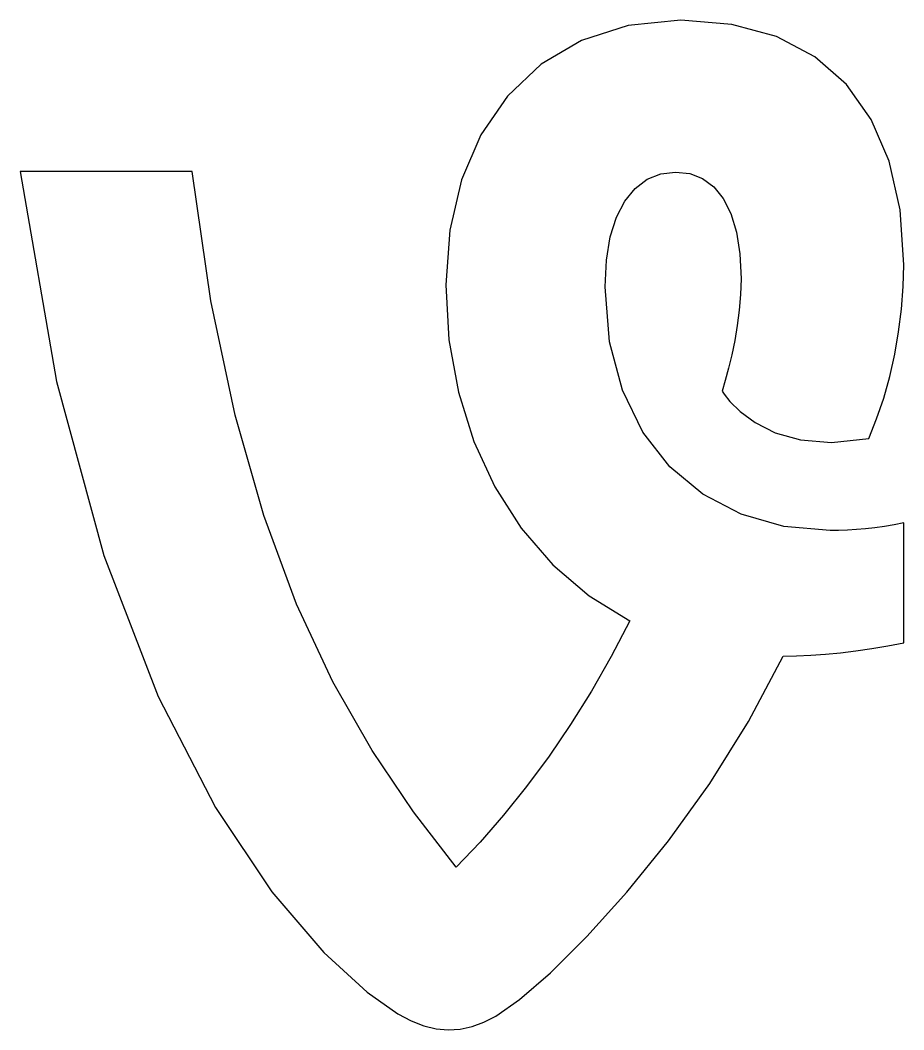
# Model space of a CAD drawing. Extents: x 0 to 66.5, y 0 to 76.
import ezdxf

# ---------------------------------------------------------------- set-up
doc = ezdxf.new("R2010")
doc.units = 0
doc.layers.add('ink_ext_XXXXXX', color=7, linetype='CONTINUOUS')

msp = doc.modelspace()

# ---------------------------------------------------------------- linework, layer by layer
at = {"layer": 'ink_ext_XXXXXX', "color": 7}
msp.add_lwpolyline([(60.924722, 37.557781), (57.447346, 37.868236), (54.239358, 38.785966), (51.360638, 40.290524), (48.871057, 42.361467), (46.830488, 44.978345), (45.298812, 48.120709), (44.335898, 51.76811), (44.001619, 55.900108), (44.102108, 57.906243), (44.393513, 59.652673), (44.860729, 61.136999), (45.488666, 62.356824), (46.262223, 63.30975), (47.166301, 63.993381), (48.185804, 64.40532), (49.305633, 64.543164), (50.371865, 64.418662), (51.330832, 64.044431), (52.171776, 63.41938), (52.883947, 62.542431), (53.456579, 61.412483), (53.878924, 60.028462), (54.140216, 58.389273), (54.229706, 56.493833), (54.194216, 55.328612), (54.095276, 54.155404), (53.944178, 52.993967), (53.752221, 51.864066), (53.530694, 50.785462), (53.290897, 49.777915), (53.044122, 48.861186), (52.801661, 48.055036), (52.944536, 47.837379), (53.389967, 47.276995), (54.163161, 46.512766), (55.289316, 45.683576), (56.793649, 44.928303), (58.701358, 44.385826), (61.03765, 44.195033), (63.827731, 44.494803), (64.428465, 45.970056), (64.95651, 47.531193), (65.409576, 49.157996), (65.785383, 50.830251), (66.081649, 52.52774), (66.296095, 54.230245), (66.426436, 55.917557), (66.470389, 57.569453), (66.194206, 61.698198), (65.373698, 65.349102), (64.020919, 68.499768), (62.147937, 71.127803), (59.766803, 73.210815), (56.889579, 74.726408), (53.528323, 75.652185), (49.6951, 75.965756), (45.727013, 75.57473), (42.217848, 74.447262), (39.189226, 72.651782), (36.662773, 70.256707), (34.660114, 67.330468), (33.20287, 63.941484), (32.312666, 60.158182), (32.011126, 56.048981), (32.253082, 51.916284), (32.964387, 47.975848), (34.123198, 44.270521), (35.707673, 40.843136), (37.695967, 37.736547), (40.066239, 34.993591), (42.796647, 32.65711), (45.865344, 30.769948), (44.460604, 28.08007), (42.97226, 25.481375), (41.409634, 22.981705), (39.782051, 20.5889), (38.09885, 18.310805), (36.369346, 16.155259), (34.602873, 14.130106), (32.808757, 12.243188), (29.575735, 16.396388), (26.465522, 21.003564), (23.52354, 26.178841), (20.795209, 32.036341), (18.325952, 38.690187), (16.16119, 46.254501), (14.346344, 54.843412), (12.926836, 64.571033), (11.310982, 64.571033), (9.695127, 64.571033), (8.079273, 64.571033), (6.463418, 64.571033), (4.847564, 64.571033), (3.231709, 64.571033), (1.615855, 64.571033), (0, 64.571033), (2.738124, 48.783871), (6.292671, 35.697015), (10.371646, 25.083804), (14.683052, 16.717587), (18.934894, 10.371706), (22.835175, 5.819506), (26.091901, 2.834331), (28.413075, 1.189524), (29.40004, 0.668808), (30.355267, 0.300028), (31.285272, 0.078619), (32.196573, 0.000018), (33.095686, 0.059657), (33.989129, 0.252972), (34.883419, 0.575397), (35.785072, 1.022368), (37.552997, 2.269551), (39.885006, 4.298955), (42.632337, 7.025154), (45.646227, 10.362723), (48.777902, 14.226236), (51.8786, 18.530268), (54.799558, 23.189394), (57.392006, 28.118188), (58.408083, 28.138961), (59.470258, 28.188267), (60.572445, 28.266751), (61.708552, 28.375054), (62.872486, 28.513821), (64.058165, 28.683695), (65.259497, 28.885319), (66.470389, 29.119336), (66.470389, 30.248357), (66.470389, 31.377378), (66.470389, 32.5064), (66.470389, 33.635421), (66.470389, 34.764442), (66.470389, 35.893463), (66.470389, 37.022486), (66.470389, 38.151506), (65.73998, 38.00354), (65.017149, 37.878801), (64.30342, 37.776217), (63.600323, 37.694704), (62.909376, 37.63318), (62.23211, 37.590571), (61.570052, 37.565799), (60.924722, 37.557781)], dxfattribs=at)

doc.saveas('drawing.dxf')
